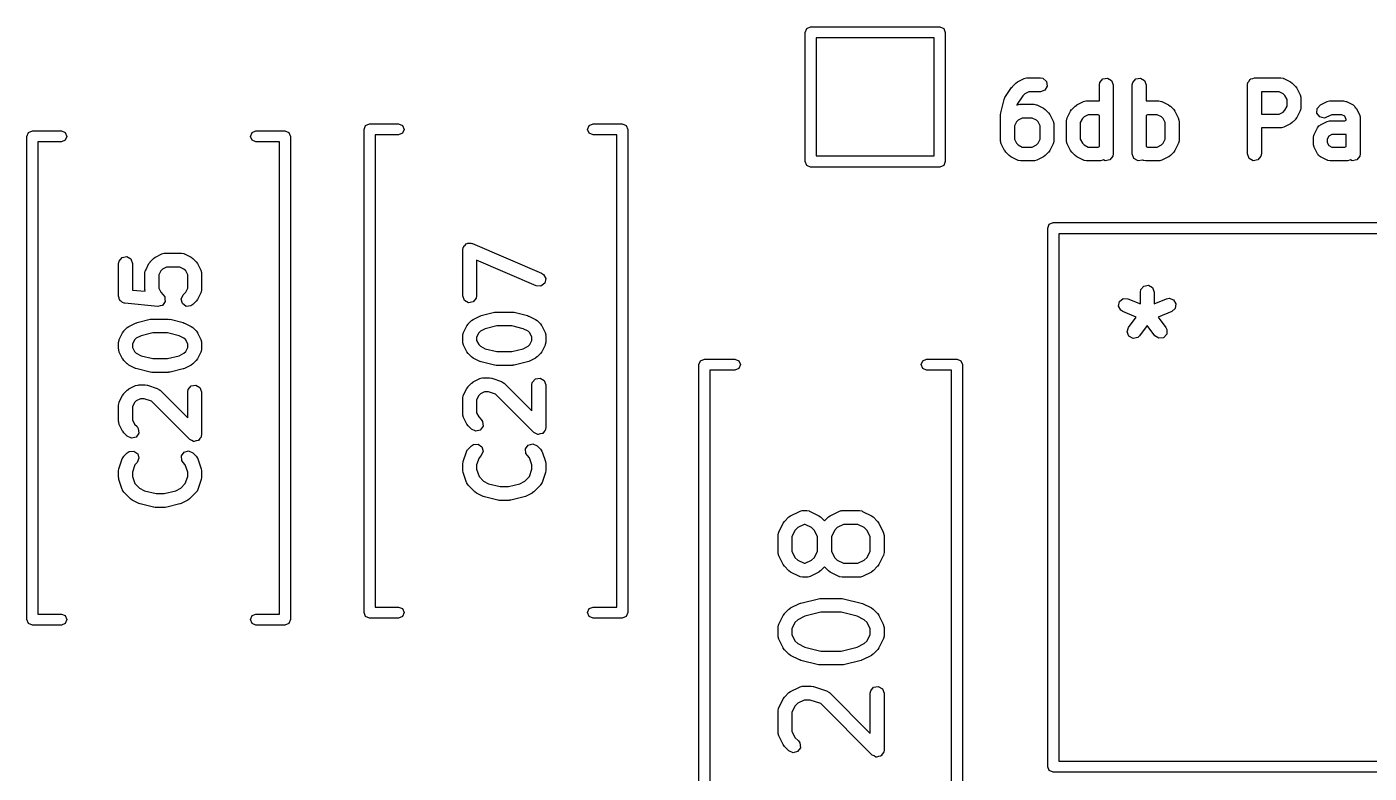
# Model space of a CAD drawing. Extents: x 102 to 173.9, y -124.5 to -76.3.
# Drawn here: x 120.49 to 135.05, y -115.46 to -107.37 of the extents above; entities that cross this region are included whole.
import ezdxf

# ---------------------------------------------------------------- set-up
doc = ezdxf.new("R2010")
doc.units = 0
doc.layers.add('BLACK', color=7, linetype='CONTINUOUS')

msp = doc.modelspace()

# ---------------------------------------------------------------- linework, layer by layer
at = {"layer": 'BLACK', "linetype": 'CONTINUOUS'}
for p, q in [((128.932, -107.428), (128.95, -107.385)), ((128.932, -108.828), (128.932, -107.428)), ((128.95, -107.385), (128.992, -107.368)), ((128.992, -107.368), (130.392, -107.368)), ((130.392, -107.368), (130.435, -107.385)), ((130.435, -107.385), (130.452, -107.428)), ((130.452, -107.428), (130.452, -108.828)), ((129.052, -107.488), (129.052, -108.768)), ((130.332, -107.488), (129.052, -107.488)), ((130.332, -108.768), (130.332, -107.488)), ((131.1, -108.133), (131.172, -108.026)), ((131.172, -108.026), (131.18, -108.018)), ((131.18, -108.018), (131.181, -108.015)), ((131.181, -108.015), (131.217, -107.979)), ((131.217, -107.979), (131.235, -107.966)), ((131.235, -107.966), (131.236, -107.965)), ((131.236, -107.965), (131.308, -107.929)), ((131.308, -107.929), (131.333, -107.922)), ((131.333, -107.922), (131.337, -107.923)), ((131.337, -107.923), (131.341, -107.921)), ((131.341, -107.921), (131.484, -107.921)), ((131.484, -107.921), (131.51, -107.926)), ((131.51, -107.926), (131.549, -107.959)), ((131.558, -108.01), (131.532, -108.054)), ((131.549, -107.959), (131.558, -108.01)), ((132.124, -107.996), (132.128, -107.971)), ((132.124, -108.171), (132.124, -107.996)), ((132.128, -107.971), (132.161, -107.932)), ((132.161, -107.932), (132.212, -107.923)), ((132.212, -107.923), (132.256, -107.948)), ((132.256, -107.948), (132.274, -107.996)), ((132.274, -107.996), (132.274, -108.746)), ((132.481, -107.996), (132.485, -107.971)), ((132.481, -108.746), (132.481, -107.996)), ((132.485, -107.971), (132.518, -107.932)), ((132.518, -107.932), (132.569, -107.923)), ((132.569, -107.923), (132.613, -107.948)), ((132.613, -107.948), (132.631, -107.996)), ((132.631, -107.996), (132.631, -108.171)), ((133.731, -107.996), (133.732, -107.987)), ((133.731, -108.746), (133.731, -107.996)), ((133.732, -107.983), (133.733, -107.981)), ((133.732, -107.987), (133.732, -107.983)), ((133.733, -107.981), (133.735, -107.971)), ((133.735, -107.971), (133.748, -107.956)), ((133.748, -107.956), (133.757, -107.939)), ((133.757, -107.939), (133.764, -107.937)), ((133.764, -107.937), (133.768, -107.932)), ((133.768, -107.932), (133.787, -107.928)), ((133.787, -107.928), (133.806, -107.921)), ((133.806, -107.921), (134.091, -107.921)), ((134.091, -107.921), (134.117, -107.926)), ((134.117, -107.926), (134.12, -107.929)), ((134.12, -107.929), (134.125, -107.929)), ((134.125, -107.929), (134.196, -107.965)), ((134.196, -107.965), (134.214, -107.978)), ((134.214, -107.978), (134.216, -107.979)), ((134.216, -107.979), (134.252, -108.015)), ((134.252, -108.015), (134.264, -108.033)), ((134.264, -108.033), (134.266, -108.034)), ((134.266, -108.034), (134.301, -108.106)), ((131.054, -108.3), (131.09, -108.157)), ((131.09, -108.157), (131.1, -108.134)), ((131.1, -108.134), (131.1, -108.133)), ((131.293, -108.116), (131.232, -108.206)), ((131.314, -108.094), (131.293, -108.116)), ((131.359, -108.071), (131.314, -108.094)), ((131.484, -108.071), (131.359, -108.071)), ((131.532, -108.054), (131.484, -108.071)), ((131.879, -108.215), (131.951, -108.179)), ((131.951, -108.179), (131.976, -108.172)), ((131.976, -108.172), (131.98, -108.173)), ((131.98, -108.173), (131.984, -108.171)), ((131.984, -108.171), (132.124, -108.171)), ((132.631, -108.171), (132.77, -108.171)), ((132.77, -108.171), (132.796, -108.176)), ((132.796, -108.176), (132.799, -108.179)), ((132.799, -108.179), (132.803, -108.179)), ((132.803, -108.179), (132.875, -108.215)), ((133.881, -108.071), (133.881, -108.314)), ((134.074, -108.071), (133.881, -108.071)), ((134.118, -108.094), (134.074, -108.071)), ((134.137, -108.112), (134.118, -108.094)), ((134.159, -108.157), (134.137, -108.112)), ((134.159, -108.229), (134.159, -108.157)), ((134.301, -108.106), (134.309, -108.131)), ((134.309, -108.131), (134.308, -108.135)), ((134.308, -108.135), (134.309, -108.139)), ((134.309, -108.139), (134.309, -108.246)), ((134.522, -108.215), (134.594, -108.179)), ((134.594, -108.179), (134.619, -108.172)), ((134.619, -108.172), (134.623, -108.173)), ((134.623, -108.173), (134.627, -108.171)), ((134.627, -108.171), (134.77, -108.171)), ((134.77, -108.171), (134.796, -108.176)), ((134.796, -108.176), (134.799, -108.179)), ((134.799, -108.179), (134.803, -108.179)), ((134.803, -108.179), (134.875, -108.215)), ((131.052, -108.318), (131.055, -108.303)), ((131.052, -108.604), (131.052, -108.318)), ((131.055, -108.303), (131.054, -108.3)), ((131.232, -108.206), (131.229, -108.219)), ((131.229, -108.219), (131.236, -108.215)), ((131.236, -108.215), (131.261, -108.208)), ((131.261, -108.208), (131.266, -108.209)), ((131.266, -108.209), (131.27, -108.207)), ((131.27, -108.207), (131.413, -108.207)), ((131.413, -108.207), (131.438, -108.212)), ((131.438, -108.212), (131.442, -108.215)), ((131.442, -108.215), (131.446, -108.215)), ((131.446, -108.215), (131.518, -108.251)), ((131.518, -108.251), (131.536, -108.264)), ((131.536, -108.264), (131.537, -108.265)), ((131.537, -108.265), (131.573, -108.301)), ((131.573, -108.301), (131.586, -108.319)), ((131.586, -108.319), (131.587, -108.32)), ((131.587, -108.32), (131.623, -108.392)), ((131.774, -108.356), (131.81, -108.284)), ((131.81, -108.284), (131.823, -108.266)), ((131.823, -108.266), (131.824, -108.265)), ((131.824, -108.265), (131.86, -108.229)), ((131.86, -108.229), (131.878, -108.216)), ((131.878, -108.216), (131.879, -108.215)), ((132.002, -108.321), (131.957, -108.344)), ((132.109, -108.321), (132.002, -108.321)), ((132.124, -108.329), (132.109, -108.321)), ((132.645, -108.321), (132.631, -108.329)), ((132.752, -108.321), (132.645, -108.321)), ((132.797, -108.344), (132.752, -108.321)), ((132.875, -108.215), (132.893, -108.228)), ((132.893, -108.228), (132.894, -108.229)), ((132.894, -108.229), (132.93, -108.265)), ((132.93, -108.265), (132.943, -108.283)), ((132.943, -108.283), (132.944, -108.284)), ((132.944, -108.284), (132.98, -108.356)), ((133.881, -108.314), (134.074, -108.314)), ((134.074, -108.314), (134.118, -108.292)), ((134.118, -108.292), (134.137, -108.273)), ((134.137, -108.273), (134.159, -108.229)), ((134.301, -108.28), (134.266, -108.351)), ((134.302, -108.276), (134.301, -108.28)), ((134.305, -108.272), (134.302, -108.276)), ((134.309, -108.246), (134.305, -108.272)), ((134.484, -108.304), (134.487, -108.252)), ((134.514, -108.345), (134.484, -108.304)), ((134.487, -108.252), (134.522, -108.215)), ((134.645, -108.321), (134.589, -108.349)), ((134.752, -108.321), (134.645, -108.321)), ((134.785, -108.338), (134.752, -108.321)), ((134.875, -108.215), (134.896, -108.231)), ((134.896, -108.231), (134.9, -108.241)), ((134.9, -108.241), (134.908, -108.249)), ((134.908, -108.249), (134.944, -108.32)), ((134.944, -108.32), (134.952, -108.345)), ((124.148, -108.48), (124.165, -108.437)), ((124.165, -108.437), (124.208, -108.42)), ((124.208, -108.42), (124.523, -108.42)), ((124.523, -108.42), (124.565, -108.437)), ((124.565, -108.437), (124.583, -108.48)), ((126.573, -108.48), (126.59, -108.437)), ((126.59, -108.437), (126.633, -108.42)), ((126.633, -108.42), (126.948, -108.42)), ((126.948, -108.42), (126.99, -108.437)), ((126.99, -108.437), (127.008, -108.48)), ((131.224, -108.398), (131.202, -108.443)), ((131.202, -108.443), (131.202, -108.586)), ((131.243, -108.38), (131.224, -108.398)), ((131.288, -108.357), (131.243, -108.38)), ((131.395, -108.357), (131.288, -108.357)), ((131.44, -108.38), (131.395, -108.357)), ((131.458, -108.398), (131.44, -108.38)), ((131.481, -108.443), (131.458, -108.398)), ((131.481, -108.586), (131.481, -108.443)), ((131.623, -108.392), (131.63, -108.416)), ((131.63, -108.416), (131.629, -108.421)), ((131.629, -108.421), (131.631, -108.425)), ((131.631, -108.425), (131.631, -108.604)), ((131.766, -108.389), (131.771, -108.364)), ((131.766, -108.604), (131.766, -108.389)), ((131.771, -108.364), (131.774, -108.36)), ((131.774, -108.36), (131.774, -108.356)), ((131.939, -108.362), (131.916, -108.407)), ((131.916, -108.407), (131.916, -108.586)), ((131.957, -108.344), (131.939, -108.362)), ((132.124, -108.664), (132.124, -108.329)), ((132.631, -108.329), (132.631, -108.664)), ((132.815, -108.362), (132.797, -108.344)), ((132.838, -108.407), (132.815, -108.362)), ((132.838, -108.586), (132.838, -108.407)), ((132.98, -108.356), (132.987, -108.381)), ((132.987, -108.381), (132.986, -108.385)), ((132.986, -108.385), (132.988, -108.389)), ((132.988, -108.389), (132.988, -108.604)), ((134.091, -108.464), (133.881, -108.464)), ((133.881, -108.464), (133.881, -108.746)), ((134.096, -108.463), (134.091, -108.464)), ((134.1, -108.464), (134.096, -108.463)), ((134.125, -108.456), (134.1, -108.464)), ((134.196, -108.421), (134.125, -108.456)), ((134.197, -108.42), (134.196, -108.421)), ((134.216, -108.407), (134.197, -108.42)), ((134.252, -108.371), (134.216, -108.407)), ((134.266, -108.351), (134.252, -108.369)), ((134.252, -108.369), (134.252, -108.371)), ((134.453, -108.534), (134.489, -108.463)), ((134.489, -108.463), (134.504, -108.442)), ((134.504, -108.442), (134.514, -108.438)), ((134.564, -108.357), (134.514, -108.345)), ((134.514, -108.438), (134.522, -108.429)), ((134.522, -108.429), (134.594, -108.394)), ((134.589, -108.349), (134.564, -108.357)), ((134.594, -108.394), (134.619, -108.386)), ((134.619, -108.386), (134.623, -108.387)), ((134.623, -108.387), (134.627, -108.386)), ((134.627, -108.386), (134.788, -108.386)), ((134.802, -108.371), (134.785, -108.338)), ((134.788, -108.386), (134.802, -108.379)), ((134.802, -108.379), (134.802, -108.371)), ((134.952, -108.345), (134.951, -108.349)), ((134.951, -108.349), (134.952, -108.354)), ((134.952, -108.354), (134.952, -108.746)), ((120.49, -108.556), (120.508, -108.513)), ((120.49, -113.796), (120.49, -108.556)), ((120.508, -108.513), (120.55, -108.496)), ((120.55, -108.496), (120.865, -108.496)), ((120.865, -108.616), (120.61, -108.616)), ((120.61, -108.616), (120.61, -113.736)), ((120.865, -108.496), (120.907, -108.513)), ((120.907, -108.598), (120.865, -108.616)), ((120.907, -108.513), (120.925, -108.556)), ((120.925, -108.556), (120.907, -108.598)), ((122.915, -108.556), (122.933, -108.513)), ((122.933, -108.598), (122.915, -108.556)), ((122.933, -108.513), (122.975, -108.496)), ((122.975, -108.616), (122.933, -108.598)), ((122.975, -108.496), (123.29, -108.496)), ((123.23, -108.616), (122.975, -108.616)), ((123.23, -113.736), (123.23, -108.616)), ((123.29, -108.496), (123.332, -108.513)), ((123.332, -108.513), (123.35, -108.556)), ((123.35, -108.556), (123.35, -113.796)), ((124.148, -113.72), (124.148, -108.48)), ((124.523, -108.54), (124.268, -108.54)), ((124.268, -108.54), (124.268, -113.66)), ((124.565, -108.522), (124.523, -108.54)), ((124.583, -108.48), (124.565, -108.522)), ((126.59, -108.522), (126.573, -108.48)), ((126.633, -108.54), (126.59, -108.522)), ((126.888, -108.54), (126.633, -108.54)), ((126.888, -113.66), (126.888, -108.54)), ((127.008, -108.48), (127.008, -113.72)), ((131.054, -108.608), (131.052, -108.604)), ((131.053, -108.612), (131.054, -108.608)), ((131.06, -108.637), (131.053, -108.612)), ((131.202, -108.586), (131.224, -108.631)), ((131.458, -108.631), (131.481, -108.586)), ((131.631, -108.604), (131.626, -108.629)), ((131.768, -108.608), (131.766, -108.604)), ((131.767, -108.612), (131.768, -108.608)), ((131.774, -108.637), (131.767, -108.612)), ((131.916, -108.586), (131.939, -108.631)), ((132.815, -108.631), (132.838, -108.586)), ((132.988, -108.604), (132.983, -108.629)), ((134.445, -108.568), (134.449, -108.542)), ((134.445, -108.639), (134.445, -108.568)), ((134.449, -108.542), (134.452, -108.539)), ((134.452, -108.539), (134.453, -108.534)), ((134.612, -108.552), (134.595, -108.586)), ((134.595, -108.586), (134.595, -108.622)), ((134.645, -108.536), (134.612, -108.552)), ((134.802, -108.536), (134.645, -108.536)), ((134.802, -108.664), (134.802, -108.536)), ((131.096, -108.709), (131.06, -108.637)), ((131.097, -108.71), (131.096, -108.709)), ((131.11, -108.728), (131.097, -108.71)), ((131.145, -108.764), (131.11, -108.728)), ((131.224, -108.631), (131.243, -108.649)), ((131.243, -108.649), (131.288, -108.671)), ((131.288, -108.671), (131.395, -108.671)), ((131.395, -108.671), (131.44, -108.649)), ((131.44, -108.649), (131.458, -108.631)), ((131.573, -108.728), (131.537, -108.764)), ((131.574, -108.727), (131.573, -108.728)), ((131.587, -108.709), (131.574, -108.727)), ((131.623, -108.637), (131.587, -108.709)), ((131.626, -108.629), (131.623, -108.633)), ((131.623, -108.633), (131.623, -108.637)), ((131.81, -108.709), (131.774, -108.637)), ((131.811, -108.71), (131.81, -108.709)), ((131.824, -108.728), (131.811, -108.71)), ((131.86, -108.764), (131.824, -108.728)), ((131.939, -108.631), (131.957, -108.649)), ((131.957, -108.649), (132.002, -108.671)), ((132.002, -108.671), (132.109, -108.671)), ((132.109, -108.671), (132.124, -108.664)), ((132.274, -108.746), (132.269, -108.772)), ((132.498, -108.795), (132.481, -108.746)), ((132.631, -108.664), (132.645, -108.671)), ((132.645, -108.671), (132.752, -108.671)), ((132.752, -108.671), (132.797, -108.649)), ((132.797, -108.649), (132.815, -108.631)), ((132.93, -108.728), (132.894, -108.764)), ((132.931, -108.727), (132.93, -108.728)), ((132.944, -108.709), (132.931, -108.727)), ((132.98, -108.637), (132.944, -108.709)), ((132.983, -108.629), (132.98, -108.633)), ((132.98, -108.633), (132.98, -108.637)), ((133.748, -108.795), (133.731, -108.746)), ((133.881, -108.746), (133.876, -108.772)), ((134.446, -108.644), (134.445, -108.639)), ((134.445, -108.648), (134.446, -108.644)), ((134.453, -108.673), (134.445, -108.648)), ((134.489, -108.744), (134.453, -108.673)), ((134.497, -108.752), (134.489, -108.744)), ((134.501, -108.762), (134.497, -108.752)), ((134.522, -108.778), (134.501, -108.762)), ((134.595, -108.622), (134.612, -108.655)), ((134.612, -108.655), (134.645, -108.671)), ((134.645, -108.671), (134.788, -108.671)), ((134.788, -108.671), (134.802, -108.664)), ((134.952, -108.746), (134.948, -108.772)), ((128.95, -108.87), (128.932, -108.828)), ((128.992, -108.888), (128.95, -108.87)), ((130.392, -108.888), (128.992, -108.888)), ((129.052, -108.768), (130.332, -108.768)), ((130.435, -108.87), (130.392, -108.888)), ((130.452, -108.828), (130.435, -108.87)), ((131.147, -108.764), (131.145, -108.764)), ((131.165, -108.778), (131.147, -108.764)), ((131.236, -108.814), (131.165, -108.778)), ((131.241, -108.814), (131.236, -108.814)), ((131.244, -108.817), (131.241, -108.814)), ((131.27, -108.821), (131.244, -108.817)), ((131.413, -108.821), (131.27, -108.821)), ((131.417, -108.82), (131.413, -108.821)), ((131.421, -108.821), (131.417, -108.82)), ((131.446, -108.814), (131.421, -108.821)), ((131.518, -108.778), (131.446, -108.814)), ((131.519, -108.777), (131.518, -108.778)), ((131.537, -108.764), (131.519, -108.777)), ((131.861, -108.764), (131.86, -108.764)), ((131.879, -108.778), (131.861, -108.764)), ((131.951, -108.814), (131.879, -108.778)), ((131.955, -108.814), (131.951, -108.814)), ((131.959, -108.817), (131.955, -108.814)), ((131.984, -108.821), (131.959, -108.817)), ((132.127, -108.821), (131.984, -108.821)), ((132.131, -108.82), (132.127, -108.821)), ((132.136, -108.821), (132.131, -108.82)), ((132.161, -108.814), (132.136, -108.821)), ((132.168, -108.81), (132.161, -108.814)), ((132.185, -108.82), (132.168, -108.81)), ((132.236, -108.811), (132.185, -108.82)), ((132.269, -108.772), (132.236, -108.811)), ((132.543, -108.82), (132.498, -108.795)), ((132.59, -108.812), (132.543, -108.82)), ((132.594, -108.814), (132.59, -108.812)), ((132.598, -108.814), (132.594, -108.814)), ((132.601, -108.817), (132.598, -108.814)), ((132.627, -108.821), (132.601, -108.817)), ((132.77, -108.821), (132.627, -108.821)), ((132.774, -108.82), (132.77, -108.821)), ((132.779, -108.821), (132.774, -108.82)), ((132.803, -108.814), (132.779, -108.821)), ((132.875, -108.778), (132.803, -108.814)), ((132.876, -108.777), (132.875, -108.778)), ((132.894, -108.764), (132.876, -108.777)), ((133.793, -108.82), (133.748, -108.795)), ((133.843, -108.811), (133.793, -108.82)), ((133.876, -108.772), (133.843, -108.811)), ((134.594, -108.814), (134.522, -108.778)), ((134.598, -108.814), (134.594, -108.814)), ((134.601, -108.817), (134.598, -108.814)), ((134.627, -108.821), (134.601, -108.817)), ((134.806, -108.821), (134.627, -108.821)), ((134.81, -108.82), (134.806, -108.821)), ((134.814, -108.821), (134.81, -108.82)), ((134.839, -108.814), (134.814, -108.821)), ((134.846, -108.81), (134.839, -108.814)), ((134.864, -108.82), (134.846, -108.81)), ((134.915, -108.811), (134.864, -108.82)), ((134.948, -108.772), (134.915, -108.811)), ((131.58, -109.509), (131.623, -109.491)), ((131.623, -109.491), (144.323, -109.491)), ((131.563, -109.551), (131.58, -109.509)), ((131.563, -115.391), (131.563, -109.551)), ((131.683, -109.611), (131.683, -115.331)), ((144.263, -109.611), (131.683, -109.611)), ((125.219, -109.786), (125.223, -109.76)), ((125.223, -109.76), (125.229, -109.753)), ((125.229, -109.753), (125.231, -109.745)), ((125.231, -109.745), (125.245, -109.734)), ((125.245, -109.734), (125.256, -109.721)), ((125.256, -109.721), (125.265, -109.719)), ((125.265, -109.719), (125.272, -109.714)), ((125.272, -109.714), (125.29, -109.715)), ((125.29, -109.715), (125.307, -109.712)), ((125.307, -109.712), (125.315, -109.716)), ((125.315, -109.716), (125.323, -109.717)), ((125.323, -109.717), (126.073, -110.038)), ((121.485, -109.933), (121.49, -109.908)), ((121.49, -109.908), (121.523, -109.868)), ((121.523, -109.868), (121.573, -109.859)), ((121.573, -109.859), (121.618, -109.885)), ((121.618, -109.885), (121.635, -109.933)), ((121.814, -109.936), (121.828, -109.918)), ((121.828, -109.916), (121.864, -109.88)), ((121.828, -109.918), (121.828, -109.916)), ((121.864, -109.88), (121.883, -109.867)), ((121.883, -109.867), (121.884, -109.866)), ((121.884, -109.866), (121.955, -109.831)), ((121.955, -109.831), (121.98, -109.823)), ((121.98, -109.823), (121.984, -109.824)), ((121.984, -109.824), (121.989, -109.823)), ((121.989, -109.823), (122.167, -109.823)), ((122.167, -109.823), (122.193, -109.827)), ((122.193, -109.827), (122.196, -109.83)), ((122.196, -109.83), (122.201, -109.831)), ((122.201, -109.831), (122.272, -109.866)), ((122.272, -109.866), (122.29, -109.88)), ((122.29, -109.88), (122.292, -109.88)), ((122.292, -109.88), (122.327, -109.916)), ((122.327, -109.916), (122.34, -109.934)), ((125.219, -110.286), (125.219, -109.786)), ((126.014, -110.176), (125.369, -109.899)), ((125.369, -109.899), (125.369, -110.286)), ((121.485, -110.29), (121.485, -109.933)), ((121.635, -109.933), (121.635, -110.223)), ((121.771, -110.04), (121.775, -110.015)), ((121.771, -110.219), (121.771, -110.04)), ((121.775, -110.015), (121.778, -110.011)), ((121.778, -110.011), (121.779, -110.007)), ((121.779, -110.007), (121.814, -109.936)), ((121.943, -110.013), (121.921, -110.058)), ((121.921, -110.058), (121.921, -110.201)), ((121.962, -109.995), (121.943, -110.013)), ((122.006, -109.973), (121.962, -109.995)), ((122.15, -109.973), (122.006, -109.973)), ((122.194, -109.995), (122.15, -109.973)), ((122.213, -110.013), (122.194, -109.995)), ((122.235, -110.058), (122.213, -110.013)), ((122.235, -110.201), (122.235, -110.058)), ((122.34, -109.934), (122.341, -109.936)), ((122.341, -109.936), (122.377, -110.007)), ((122.377, -110.007), (122.385, -110.032)), ((122.385, -110.032), (122.384, -110.036)), ((122.384, -110.036), (122.385, -110.04)), ((122.385, -110.04), (122.385, -110.219)), ((126.073, -110.038), (126.095, -110.052)), ((126.095, -110.052), (126.118, -110.098)), ((121.772, -110.223), (121.771, -110.219)), ((121.921, -110.201), (121.943, -110.246)), ((122.213, -110.246), (122.235, -110.201)), ((122.385, -110.219), (122.381, -110.245)), ((126.066, -110.179), (126.014, -110.176)), ((126.107, -110.148), (126.066, -110.179)), ((126.118, -110.098), (126.107, -110.148)), ((132.568, -110.244), (132.572, -110.218)), ((132.572, -110.218), (132.605, -110.179)), ((132.605, -110.179), (132.656, -110.17)), ((132.656, -110.17), (132.7, -110.195)), ((132.7, -110.195), (132.718, -110.244)), ((121.491, -110.305), (121.485, -110.29)), ((121.492, -110.321), (121.491, -110.305)), ((121.499, -110.329), (121.492, -110.321)), ((121.503, -110.339), (121.499, -110.329)), ((121.516, -110.347), (121.503, -110.339)), ((121.528, -110.358), (121.516, -110.347)), ((121.544, -110.363), (121.528, -110.358)), ((121.547, -110.364), (121.544, -110.363)), ((121.549, -110.364), (121.547, -110.364)), ((121.553, -110.365), (121.549, -110.364)), ((121.635, -110.223), (121.774, -110.236)), ((121.771, -110.228), (121.772, -110.223)), ((121.774, -110.236), (121.771, -110.228)), ((121.943, -110.246), (121.97, -110.273)), ((121.97, -110.273), (121.985, -110.295)), ((121.989, -110.347), (121.975, -110.367)), ((121.985, -110.295), (121.985, -110.295)), ((121.985, -110.295), (121.986, -110.295)), ((121.986, -110.295), (121.987, -110.32)), ((121.987, -110.32), (121.99, -110.346)), ((121.99, -110.346), (121.989, -110.346)), ((121.989, -110.346), (121.989, -110.347)), ((122.164, -110.32), (122.186, -110.273)), ((122.177, -110.369), (122.164, -110.32)), ((122.186, -110.273), (122.213, -110.246)), ((122.327, -110.344), (122.292, -110.379)), ((122.328, -110.342), (122.327, -110.344)), ((122.341, -110.324), (122.328, -110.342)), ((122.377, -110.253), (122.341, -110.324)), ((122.378, -110.248), (122.377, -110.253)), ((122.381, -110.245), (122.378, -110.248)), ((125.236, -110.334), (125.219, -110.286)), ((125.281, -110.36), (125.236, -110.334)), ((125.331, -110.351), (125.281, -110.36)), ((125.364, -110.311), (125.331, -110.351)), ((125.369, -110.286), (125.364, -110.311)), ((132.33, -110.397), (132.341, -110.347)), ((132.341, -110.347), (132.381, -110.315)), ((132.381, -110.315), (132.433, -110.317)), ((132.433, -110.317), (132.568, -110.371)), ((132.568, -110.371), (132.568, -110.244)), ((132.718, -110.244), (132.718, -110.371)), ((132.718, -110.371), (132.853, -110.317)), ((132.853, -110.317), (132.879, -110.311)), ((132.879, -110.311), (132.927, -110.327)), ((132.927, -110.327), (132.954, -110.371)), ((121.91, -110.401), (121.553, -110.365)), ((121.911, -110.401), (121.91, -110.401)), ((121.91, -110.401), (121.91, -110.401)), ((121.935, -110.394), (121.911, -110.401)), ((121.959, -110.388), (121.935, -110.394)), ((121.96, -110.388), (121.959, -110.388)), ((121.975, -110.367), (121.96, -110.388)), ((121.96, -110.388), (121.96, -110.388)), ((122.219, -110.399), (122.177, -110.369)), ((122.27, -110.394), (122.219, -110.399)), ((122.292, -110.379), (122.27, -110.394)), ((125.332, -110.54), (125.403, -110.504)), ((125.403, -110.504), (125.416, -110.501)), ((125.416, -110.501), (125.419, -110.499)), ((125.419, -110.499), (125.561, -110.463)), ((125.561, -110.463), (125.576, -110.462)), ((125.576, -110.462), (125.58, -110.461)), ((125.58, -110.461), (125.758, -110.461)), ((125.758, -110.461), (125.773, -110.463)), ((125.773, -110.463), (125.776, -110.463)), ((125.776, -110.463), (125.919, -110.499)), ((125.919, -110.499), (125.931, -110.504)), ((125.931, -110.504), (125.935, -110.504)), ((125.935, -110.504), (126.006, -110.54)), ((132.355, -110.442), (132.33, -110.397)), ((132.377, -110.456), (132.355, -110.442)), ((132.524, -110.515), (132.377, -110.456)), ((132.909, -110.456), (132.762, -110.515)), ((132.947, -110.422), (132.909, -110.456)), ((132.954, -110.371), (132.947, -110.422)), ((121.543, -110.666), (121.578, -110.63)), ((121.578, -110.63), (121.597, -110.617)), ((121.597, -110.617), (121.598, -110.616)), ((121.598, -110.616), (121.669, -110.581)), ((121.669, -110.581), (121.682, -110.577)), ((121.682, -110.577), (121.685, -110.575)), ((121.685, -110.575), (121.828, -110.539)), ((121.828, -110.539), (121.843, -110.538)), ((121.843, -110.538), (121.846, -110.537)), ((121.846, -110.537), (122.024, -110.537)), ((122.024, -110.537), (122.039, -110.54)), ((122.039, -110.54), (122.043, -110.539)), ((122.043, -110.539), (122.185, -110.575)), ((122.185, -110.575), (122.197, -110.58)), ((122.197, -110.58), (122.201, -110.581)), ((122.201, -110.581), (122.272, -110.616)), ((122.272, -110.616), (122.29, -110.63)), ((122.29, -110.63), (122.292, -110.63)), ((122.292, -110.63), (122.327, -110.666)), ((125.227, -110.681), (125.263, -110.609)), ((125.263, -110.609), (125.276, -110.591)), ((125.276, -110.591), (125.277, -110.59)), ((125.277, -110.59), (125.312, -110.554)), ((125.312, -110.554), (125.331, -110.541)), ((125.331, -110.541), (125.332, -110.54)), ((125.463, -110.642), (125.41, -110.669)), ((125.589, -110.611), (125.463, -110.642)), ((125.749, -110.611), (125.589, -110.611)), ((125.875, -110.642), (125.749, -110.611)), ((125.928, -110.669), (125.875, -110.642)), ((126.006, -110.54), (126.024, -110.553)), ((126.024, -110.553), (126.025, -110.554)), ((126.025, -110.554), (126.061, -110.59)), ((126.061, -110.59), (126.074, -110.608)), ((126.074, -110.608), (126.075, -110.609)), ((126.075, -110.609), (126.111, -110.681)), ((132.425, -110.676), (132.44, -110.627)), ((132.44, -110.627), (132.524, -110.515)), ((132.643, -110.607), (132.56, -110.717)), ((132.726, -110.717), (132.643, -110.607)), ((132.762, -110.515), (132.846, -110.627)), ((132.846, -110.627), (132.857, -110.65)), ((132.857, -110.65), (132.855, -110.702)), ((121.485, -110.79), (121.49, -110.765)), ((121.485, -110.862), (121.485, -110.79)), ((121.49, -110.765), (121.492, -110.761)), ((121.492, -110.761), (121.493, -110.757)), ((121.493, -110.757), (121.529, -110.686)), ((121.529, -110.686), (121.542, -110.668)), ((121.542, -110.668), (121.543, -110.666)), ((121.657, -110.763), (121.635, -110.808)), ((121.676, -110.745), (121.657, -110.763)), ((121.729, -110.718), (121.676, -110.745)), ((121.855, -110.687), (121.729, -110.718)), ((122.015, -110.687), (121.855, -110.687)), ((122.141, -110.718), (122.015, -110.687)), ((122.194, -110.745), (122.141, -110.718)), ((122.213, -110.763), (122.194, -110.745)), ((122.235, -110.808), (122.213, -110.763)), ((122.327, -110.666), (122.34, -110.684)), ((122.34, -110.684), (122.341, -110.686)), ((122.341, -110.686), (122.377, -110.757)), ((122.377, -110.757), (122.385, -110.782)), ((122.385, -110.782), (122.384, -110.786)), ((122.384, -110.786), (122.385, -110.79)), ((122.385, -110.79), (122.385, -110.862)), ((125.219, -110.714), (125.223, -110.689)), ((125.219, -110.786), (125.219, -110.714)), ((125.22, -110.79), (125.219, -110.786)), ((125.219, -110.794), (125.22, -110.79)), ((125.227, -110.819), (125.219, -110.794)), ((125.223, -110.689), (125.226, -110.685)), ((125.226, -110.685), (125.227, -110.681)), ((125.391, -110.687), (125.369, -110.732)), ((125.369, -110.732), (125.369, -110.768)), ((125.369, -110.768), (125.391, -110.813)), ((125.41, -110.669), (125.391, -110.687)), ((125.947, -110.687), (125.928, -110.669)), ((125.969, -110.732), (125.947, -110.687)), ((125.947, -110.813), (125.969, -110.768)), ((125.969, -110.768), (125.969, -110.732)), ((126.111, -110.681), (126.118, -110.706)), ((126.119, -110.786), (126.114, -110.811)), ((126.118, -110.706), (126.117, -110.71)), ((126.117, -110.71), (126.119, -110.714)), ((126.119, -110.714), (126.119, -110.786)), ((132.445, -110.723), (132.425, -110.676)), ((132.491, -110.747), (132.445, -110.723)), ((132.541, -110.735), (132.491, -110.747)), ((132.56, -110.717), (132.541, -110.735)), ((132.769, -110.745), (132.726, -110.717)), ((132.82, -110.739), (132.769, -110.745)), ((132.855, -110.702), (132.82, -110.739)), ((121.487, -110.866), (121.485, -110.862)), ((121.486, -110.87), (121.487, -110.866)), ((121.493, -110.895), (121.486, -110.87)), ((121.529, -110.967), (121.493, -110.895)), ((121.635, -110.808), (121.635, -110.844)), ((121.635, -110.844), (121.657, -110.889)), ((121.657, -110.889), (121.676, -110.907)), ((121.676, -110.907), (121.729, -110.934)), ((121.729, -110.934), (121.855, -110.965)), ((122.015, -110.965), (122.141, -110.934)), ((122.141, -110.934), (122.194, -110.907)), ((122.194, -110.907), (122.213, -110.889)), ((122.213, -110.889), (122.235, -110.844)), ((122.235, -110.844), (122.235, -110.808)), ((122.377, -110.895), (122.341, -110.967)), ((122.378, -110.891), (122.377, -110.895)), ((122.381, -110.888), (122.378, -110.891)), ((122.385, -110.862), (122.381, -110.888)), ((125.263, -110.891), (125.227, -110.819)), ((125.264, -110.892), (125.263, -110.891)), ((125.277, -110.91), (125.264, -110.892)), ((125.312, -110.946), (125.277, -110.91)), ((125.314, -110.947), (125.312, -110.946)), ((125.332, -110.96), (125.314, -110.947)), ((125.391, -110.813), (125.41, -110.831)), ((125.41, -110.831), (125.463, -110.858)), ((125.463, -110.858), (125.589, -110.889)), ((125.589, -110.889), (125.749, -110.889)), ((125.749, -110.889), (125.875, -110.858)), ((125.875, -110.858), (125.928, -110.831)), ((125.928, -110.831), (125.947, -110.813)), ((126.025, -110.946), (126.007, -110.959)), ((126.061, -110.91), (126.025, -110.946)), ((126.062, -110.909), (126.061, -110.91)), ((126.075, -110.891), (126.062, -110.909)), ((126.111, -110.819), (126.075, -110.891)), ((126.114, -110.811), (126.111, -110.815)), ((126.111, -110.815), (126.111, -110.819)), ((121.53, -110.968), (121.529, -110.967)), ((121.543, -110.986), (121.53, -110.968)), ((121.578, -111.022), (121.543, -110.986)), ((121.58, -111.023), (121.578, -111.022)), ((121.598, -111.036), (121.58, -111.023)), ((121.669, -111.072), (121.598, -111.036)), ((121.673, -111.072), (121.669, -111.072)), ((121.685, -111.078), (121.673, -111.072)), ((121.828, -111.113), (121.685, -111.078)), ((121.855, -110.965), (122.015, -110.965)), ((122.185, -111.078), (122.043, -111.113)), ((122.188, -111.076), (122.185, -111.078)), ((122.201, -111.072), (122.188, -111.076)), ((122.272, -111.036), (122.201, -111.072)), ((122.273, -111.035), (122.272, -111.036)), ((122.292, -111.022), (122.273, -111.035)), ((122.327, -110.986), (122.292, -111.022)), ((122.328, -110.985), (122.327, -110.986)), ((122.341, -110.967), (122.328, -110.985)), ((125.403, -110.996), (125.332, -110.96)), ((125.407, -110.996), (125.403, -110.996)), ((125.419, -111.001), (125.407, -110.996)), ((125.561, -111.037), (125.419, -111.001)), ((125.565, -111.037), (125.561, -111.037)), ((125.58, -111.039), (125.565, -111.037)), ((125.758, -111.039), (125.58, -111.039)), ((125.761, -111.038), (125.758, -111.039)), ((125.776, -111.037), (125.761, -111.038)), ((125.919, -111.001), (125.776, -111.037)), ((125.922, -110.999), (125.919, -111.001)), ((125.935, -110.996), (125.922, -110.999)), ((126.006, -110.96), (125.935, -110.996)), ((126.007, -110.959), (126.006, -110.96)), ((127.78, -111.03), (127.797, -110.988)), ((127.78, -117.57), (127.78, -111.03)), ((127.797, -110.988), (127.84, -110.97)), ((127.84, -110.97), (128.17, -110.97)), ((128.17, -111.09), (127.9, -111.09)), ((127.9, -111.09), (127.9, -117.51)), ((128.17, -110.97), (128.212, -110.988)), ((128.212, -111.072), (128.17, -111.09)), ((128.212, -110.988), (128.23, -111.03)), ((128.23, -111.03), (128.212, -111.072)), ((130.19, -111.03), (130.207, -110.988)), ((130.207, -111.072), (130.19, -111.03)), ((130.207, -110.988), (130.25, -110.97)), ((130.25, -111.09), (130.207, -111.072)), ((130.25, -110.97), (130.58, -110.97)), ((130.52, -111.09), (130.25, -111.09)), ((130.52, -117.51), (130.52, -111.09)), ((130.58, -110.97), (130.622, -110.988)), ((130.622, -110.988), (130.64, -111.03)), ((130.64, -111.03), (130.64, -117.57)), ((121.831, -111.113), (121.828, -111.113)), ((121.846, -111.115), (121.831, -111.113)), ((122.024, -111.115), (121.846, -111.115)), ((122.028, -111.114), (122.024, -111.115)), ((122.043, -111.113), (122.028, -111.114)), ((125.277, -111.268), (125.312, -111.233)), ((125.312, -111.233), (125.331, -111.22)), ((125.331, -111.22), (125.332, -111.219)), ((125.332, -111.219), (125.403, -111.183)), ((125.403, -111.183), (125.428, -111.175)), ((125.428, -111.175), (125.433, -111.177)), ((125.433, -111.177), (125.437, -111.175)), ((125.437, -111.175), (125.508, -111.175)), ((125.508, -111.175), (125.53, -111.179)), ((125.53, -111.179), (125.532, -111.179)), ((125.532, -111.179), (125.639, -111.215)), ((125.639, -111.215), (125.662, -111.227)), ((125.662, -111.227), (125.664, -111.231)), ((125.664, -111.231), (125.668, -111.233)), ((125.668, -111.233), (125.969, -111.533)), ((125.969, -111.25), (125.973, -111.224)), ((125.973, -111.224), (126.006, -111.185)), ((126.006, -111.185), (126.057, -111.176)), ((126.057, -111.176), (126.101, -111.202)), ((126.101, -111.202), (126.119, -111.25)), ((121.493, -111.436), (121.529, -111.364)), ((121.529, -111.364), (121.542, -111.346)), ((121.542, -111.346), (121.543, -111.345)), ((121.543, -111.345), (121.578, -111.309)), ((121.578, -111.309), (121.597, -111.296)), ((121.597, -111.296), (121.598, -111.295)), ((121.598, -111.295), (121.669, -111.259)), ((121.669, -111.259), (121.694, -111.252)), ((121.694, -111.252), (121.699, -111.253)), ((121.699, -111.253), (121.703, -111.251)), ((121.703, -111.251), (121.774, -111.251)), ((121.774, -111.251), (121.796, -111.255)), ((121.796, -111.255), (121.798, -111.255)), ((121.798, -111.255), (121.905, -111.291)), ((121.905, -111.291), (121.928, -111.303)), ((121.928, -111.303), (121.93, -111.307)), ((121.93, -111.307), (121.935, -111.309)), ((121.935, -111.309), (122.235, -111.609)), ((122.235, -111.326), (122.24, -111.301)), ((122.235, -111.609), (122.235, -111.326)), ((122.24, -111.301), (122.273, -111.261)), ((122.273, -111.261), (122.323, -111.252)), ((122.323, -111.252), (122.368, -111.278)), ((122.368, -111.278), (122.385, -111.326)), ((122.385, -111.326), (122.385, -111.79)), ((125.219, -111.393), (125.223, -111.367)), ((125.223, -111.367), (125.226, -111.364)), ((125.226, -111.364), (125.227, -111.359)), ((125.227, -111.359), (125.263, -111.288)), ((125.263, -111.288), (125.276, -111.27)), ((125.276, -111.27), (125.277, -111.268)), ((125.391, -111.366), (125.369, -111.411)), ((125.41, -111.347), (125.391, -111.366)), ((125.454, -111.325), (125.41, -111.347)), ((125.496, -111.325), (125.454, -111.325)), ((125.575, -111.351), (125.496, -111.325)), ((125.991, -111.767), (125.575, -111.351)), ((125.969, -111.533), (125.969, -111.25)), ((126.119, -111.25), (126.119, -111.714)), ((121.485, -111.469), (121.49, -111.443)), ((121.485, -111.648), (121.485, -111.469)), ((121.49, -111.443), (121.492, -111.44)), ((121.492, -111.44), (121.493, -111.436)), ((121.657, -111.442), (121.635, -111.487)), ((121.635, -111.487), (121.635, -111.63)), ((121.676, -111.424), (121.657, -111.442)), ((121.721, -111.401), (121.676, -111.424)), ((121.762, -111.401), (121.721, -111.401)), ((121.841, -111.427), (121.762, -111.401)), ((122.257, -111.844), (121.841, -111.427)), ((125.219, -111.571), (125.219, -111.393)), ((125.369, -111.411), (125.369, -111.554)), ((121.487, -111.652), (121.485, -111.648)), ((121.486, -111.656), (121.487, -111.652)), ((121.493, -111.681), (121.486, -111.656)), ((121.635, -111.63), (121.657, -111.675)), ((121.657, -111.675), (121.685, -111.702)), ((125.22, -111.576), (125.219, -111.571)), ((125.219, -111.58), (125.22, -111.576)), ((125.227, -111.605), (125.219, -111.58)), ((125.263, -111.676), (125.227, -111.605)), ((125.369, -111.554), (125.391, -111.598)), ((125.391, -111.598), (125.418, -111.626)), ((125.418, -111.626), (125.433, -111.647)), ((125.433, -111.647), (125.438, -111.698)), ((121.529, -111.753), (121.493, -111.681)), ((121.53, -111.754), (121.529, -111.753)), ((121.543, -111.772), (121.53, -111.754)), ((121.578, -111.808), (121.543, -111.772)), ((121.625, -111.829), (121.578, -111.808)), ((121.675, -111.816), (121.625, -111.829)), ((121.704, -111.774), (121.675, -111.816)), ((121.685, -111.702), (121.699, -111.723)), ((121.699, -111.723), (121.704, -111.774)), ((122.381, -111.816), (122.366, -111.833)), ((122.383, -111.81), (122.381, -111.812)), ((122.381, -111.812), (122.381, -111.816)), ((122.385, -111.79), (122.382, -111.807)), ((122.382, -111.807), (122.383, -111.81)), ((125.264, -111.678), (125.263, -111.676)), ((125.277, -111.696), (125.264, -111.678)), ((125.312, -111.732), (125.277, -111.696)), ((125.359, -111.753), (125.312, -111.732)), ((125.408, -111.74), (125.359, -111.753)), ((125.438, -111.698), (125.408, -111.74)), ((126.011, -111.777), (125.991, -111.767)), ((126.031, -111.788), (126.011, -111.777)), ((126.034, -111.788), (126.031, -111.788)), ((126.037, -111.789), (126.034, -111.788)), ((126.059, -111.783), (126.037, -111.789)), ((126.081, -111.779), (126.059, -111.783)), ((126.084, -111.777), (126.081, -111.779)), ((126.087, -111.776), (126.084, -111.777)), ((126.1, -111.757), (126.087, -111.776)), ((126.114, -111.74), (126.1, -111.757)), ((126.115, -111.735), (126.114, -111.74)), ((126.116, -111.734), (126.115, -111.735)), ((126.119, -111.714), (126.116, -111.73)), ((126.116, -111.73), (126.116, -111.734)), ((122.196, -111.979), (122.245, -111.966)), ((122.245, -111.966), (122.292, -111.987)), ((122.278, -111.853), (122.257, -111.844)), ((122.297, -111.864), (122.278, -111.853)), ((122.3, -111.864), (122.297, -111.864)), ((122.304, -111.865), (122.3, -111.864)), ((122.325, -111.859), (122.304, -111.865)), ((122.348, -111.855), (122.325, -111.859)), ((122.35, -111.853), (122.348, -111.855)), ((122.353, -111.852), (122.35, -111.853)), ((122.366, -111.833), (122.353, -111.852)), ((125.258, -111.976), (125.271, -111.953)), ((125.271, -111.953), (125.275, -111.951)), ((125.275, -111.951), (125.277, -111.947)), ((125.277, -111.947), (125.312, -111.911)), ((125.312, -111.911), (125.334, -111.896)), ((125.334, -111.896), (125.385, -111.892)), ((125.385, -111.892), (125.427, -111.921)), ((125.427, -111.921), (125.44, -111.971)), ((125.9, -111.945), (125.929, -111.903)), ((125.904, -111.996), (125.9, -111.945)), ((125.929, -111.903), (125.979, -111.89)), ((125.979, -111.89), (126.025, -111.911)), ((126.025, -111.911), (126.061, -111.947)), ((126.061, -111.947), (126.076, -111.968)), ((121.489, -112.16), (121.525, -112.052)), ((121.525, -112.052), (121.537, -112.03)), ((121.537, -112.03), (121.541, -112.027)), ((121.541, -112.027), (121.543, -112.023)), ((121.543, -112.023), (121.578, -111.987)), ((121.578, -111.987), (121.6, -111.973)), ((121.6, -111.973), (121.651, -111.968)), ((121.651, -111.968), (121.693, -111.997)), ((121.685, -112.094), (121.661, -112.117)), ((121.706, -112.047), (121.685, -112.094)), ((121.693, -111.997), (121.706, -112.047)), ((122.166, -112.021), (122.196, -111.979)), ((122.171, -112.072), (122.166, -112.021)), ((122.186, -112.094), (122.171, -112.072)), ((122.209, -112.117), (122.186, -112.094)), ((122.292, -111.987), (122.327, -112.023)), ((122.327, -112.023), (122.342, -112.045)), ((122.342, -112.045), (122.343, -112.049)), ((122.343, -112.049), (122.346, -112.052)), ((122.346, -112.052), (122.381, -112.16)), ((125.219, -112.107), (125.223, -112.085)), ((125.219, -112.179), (125.219, -112.107)), ((125.223, -112.083), (125.258, -111.976)), ((125.223, -112.085), (125.223, -112.083)), ((125.395, -112.041), (125.369, -112.119)), ((125.418, -112.017), (125.395, -112.041)), ((125.44, -111.971), (125.418, -112.017)), ((125.919, -112.017), (125.904, -111.996)), ((125.943, -112.041), (125.919, -112.017)), ((125.969, -112.119), (125.943, -112.041)), ((126.076, -111.968), (126.077, -111.973)), ((126.077, -111.973), (126.079, -111.976)), ((126.079, -111.976), (126.115, -112.083)), ((126.115, -112.083), (126.118, -112.106)), ((126.118, -112.106), (126.119, -112.107)), ((126.119, -112.107), (126.119, -112.179)), ((121.485, -112.183), (121.489, -112.161)), ((121.485, -112.255), (121.485, -112.183)), ((121.486, -112.256), (121.485, -112.255)), ((121.489, -112.278), (121.486, -112.256)), ((121.489, -112.161), (121.489, -112.16)), ((121.661, -112.117), (121.635, -112.196)), ((121.635, -112.196), (121.635, -112.243)), ((121.635, -112.243), (121.661, -112.321)), ((122.235, -112.196), (122.209, -112.117)), ((122.209, -112.321), (122.235, -112.243)), ((122.235, -112.243), (122.235, -112.196)), ((122.381, -112.16), (122.385, -112.182)), ((122.385, -112.255), (122.381, -112.277)), ((122.385, -112.182), (122.385, -112.183)), ((122.385, -112.183), (122.385, -112.255)), ((125.219, -112.18), (125.219, -112.179)), ((125.223, -112.202), (125.219, -112.18)), ((125.258, -112.309), (125.223, -112.202)), ((125.369, -112.119), (125.369, -112.166)), ((125.369, -112.166), (125.395, -112.245)), ((125.395, -112.245), (125.445, -112.296)), ((125.892, -112.296), (125.943, -112.245)), ((125.943, -112.245), (125.969, -112.166)), ((125.969, -112.166), (125.969, -112.119)), ((126.115, -112.202), (126.079, -112.309)), ((126.119, -112.179), (126.115, -112.201)), ((126.115, -112.201), (126.115, -112.202)), ((121.525, -112.386), (121.489, -112.278)), ((121.527, -112.389), (121.525, -112.386)), ((121.528, -112.394), (121.527, -112.389)), ((121.543, -112.415), (121.528, -112.394)), ((121.661, -112.321), (121.712, -112.372)), ((121.712, -112.372), (121.765, -112.398)), ((121.765, -112.398), (121.891, -112.43)), ((121.979, -112.43), (122.105, -112.398)), ((122.105, -112.398), (122.159, -112.372)), ((122.159, -112.372), (122.209, -112.321)), ((122.346, -112.386), (122.333, -112.409)), ((122.381, -112.278), (122.346, -112.386)), ((122.381, -112.277), (122.381, -112.278)), ((125.261, -112.313), (125.258, -112.309)), ((125.262, -112.317), (125.261, -112.313)), ((125.277, -112.339), (125.262, -112.317)), ((125.348, -112.41), (125.277, -112.339)), ((125.445, -112.296), (125.499, -112.322)), ((125.499, -112.322), (125.625, -112.354)), ((125.625, -112.354), (125.713, -112.354)), ((125.713, -112.354), (125.839, -112.322)), ((125.839, -112.322), (125.892, -112.296)), ((126.061, -112.339), (125.99, -112.41)), ((126.063, -112.335), (126.061, -112.339)), ((126.067, -112.332), (126.063, -112.335)), ((126.079, -112.309), (126.067, -112.332)), ((121.614, -112.486), (121.543, -112.415)), ((121.616, -112.487), (121.614, -112.486)), ((121.634, -112.5), (121.616, -112.487)), ((121.705, -112.536), (121.634, -112.5)), ((121.709, -112.537), (121.705, -112.536)), ((121.72, -112.542), (121.709, -112.537)), ((121.863, -112.578), (121.72, -112.542)), ((121.891, -112.43), (121.979, -112.43)), ((122.15, -112.542), (122.007, -112.578)), ((122.153, -112.54), (122.15, -112.542)), ((122.165, -112.536), (122.153, -112.54)), ((122.236, -112.5), (122.165, -112.536)), ((122.238, -112.499), (122.236, -112.5)), ((122.256, -112.486), (122.238, -112.499)), ((122.327, -112.415), (122.256, -112.486)), ((122.329, -112.411), (122.327, -112.415)), ((122.333, -112.409), (122.329, -112.411)), ((125.349, -112.411), (125.348, -112.41)), ((125.367, -112.424), (125.349, -112.411)), ((125.439, -112.46), (125.367, -112.424)), ((125.442, -112.46), (125.439, -112.46)), ((125.454, -112.466), (125.442, -112.46)), ((125.597, -112.501), (125.454, -112.466)), ((125.601, -112.501), (125.597, -112.501)), ((125.615, -112.504), (125.601, -112.501)), ((125.722, -112.504), (125.615, -112.504)), ((125.726, -112.502), (125.722, -112.504)), ((125.741, -112.501), (125.726, -112.502)), ((125.884, -112.466), (125.741, -112.501)), ((125.886, -112.464), (125.884, -112.466)), ((125.899, -112.46), (125.886, -112.464)), ((125.97, -112.424), (125.899, -112.46)), ((125.971, -112.423), (125.97, -112.424)), ((125.99, -112.41), (125.971, -112.423)), ((121.867, -112.577), (121.863, -112.578)), ((121.882, -112.58), (121.867, -112.577)), ((121.989, -112.58), (121.882, -112.58)), ((121.992, -112.579), (121.989, -112.58)), ((122.007, -112.578), (121.992, -112.579)), ((128.708, -112.731), (128.755, -112.683)), ((128.755, -112.683), (128.774, -112.671)), ((128.774, -112.671), (128.775, -112.669)), ((128.775, -112.669), (128.87, -112.622)), ((128.87, -112.622), (128.895, -112.614)), ((128.895, -112.614), (128.899, -112.615)), ((128.899, -112.615), (128.903, -112.614)), ((128.903, -112.614), (128.951, -112.614)), ((128.951, -112.614), (128.977, -112.618)), ((128.977, -112.618), (128.98, -112.621)), ((128.98, -112.621), (128.985, -112.622)), ((128.985, -112.622), (129.08, -112.669)), ((129.08, -112.669), (129.098, -112.683)), ((129.098, -112.683), (129.099, -112.683)), ((129.099, -112.683), (129.142, -112.726)), ((129.142, -112.726), (129.184, -112.683)), ((129.184, -112.683), (129.202, -112.671)), ((129.202, -112.671), (129.203, -112.669)), ((129.203, -112.669), (129.298, -112.622)), ((129.298, -112.622), (129.323, -112.614)), ((129.323, -112.614), (129.328, -112.615)), ((129.328, -112.615), (129.332, -112.614)), ((129.332, -112.614), (129.523, -112.614)), ((129.523, -112.614), (129.548, -112.618)), ((129.548, -112.618), (129.552, -112.621)), ((129.552, -112.621), (129.556, -112.622)), ((129.556, -112.622), (129.651, -112.669)), ((129.651, -112.669), (129.669, -112.683)), ((129.669, -112.683), (129.671, -112.683)), ((129.671, -112.683), (129.718, -112.731)), ((128.646, -112.846), (128.694, -112.751)), ((128.694, -112.751), (128.707, -112.733)), ((128.707, -112.733), (128.708, -112.731)), ((128.822, -112.829), (128.788, -112.897)), ((128.853, -112.798), (128.822, -112.829)), ((128.921, -112.764), (128.853, -112.798)), ((128.933, -112.764), (128.921, -112.764)), ((129.002, -112.798), (128.933, -112.764)), ((129.032, -112.829), (129.002, -112.798)), ((129.067, -112.897), (129.032, -112.829)), ((129.251, -112.829), (129.217, -112.897)), ((129.281, -112.798), (129.251, -112.829)), ((129.35, -112.764), (129.281, -112.798)), ((129.505, -112.764), (129.35, -112.764)), ((129.573, -112.798), (129.505, -112.764)), ((129.604, -112.829), (129.573, -112.798)), ((129.638, -112.897), (129.604, -112.829)), ((129.718, -112.731), (129.731, -112.749)), ((129.731, -112.749), (129.732, -112.751)), ((129.732, -112.751), (129.78, -112.846)), ((128.638, -112.879), (128.643, -112.854)), ((128.638, -113.07), (128.638, -112.879)), ((128.643, -112.854), (128.645, -112.85)), ((128.645, -112.85), (128.646, -112.846)), ((128.788, -112.897), (128.788, -113.052)), ((129.067, -113.052), (129.067, -112.897)), ((129.217, -112.897), (129.217, -113.052)), ((129.638, -113.052), (129.638, -112.897)), ((129.78, -112.846), (129.787, -112.871)), ((129.787, -112.871), (129.786, -112.875)), ((129.786, -112.875), (129.788, -112.879)), ((129.788, -112.879), (129.788, -113.07)), ((128.64, -113.074), (128.638, -113.07)), ((128.638, -113.078), (128.64, -113.074)), ((128.646, -113.103), (128.638, -113.078)), ((128.694, -113.199), (128.646, -113.103)), ((128.788, -113.052), (128.822, -113.121)), ((128.822, -113.121), (128.853, -113.151)), ((129.002, -113.151), (129.032, -113.121)), ((129.032, -113.121), (129.067, -113.052)), ((129.217, -113.052), (129.251, -113.121)), ((129.251, -113.121), (129.281, -113.151)), ((129.573, -113.151), (129.604, -113.121)), ((129.604, -113.121), (129.638, -113.052)), ((129.78, -113.103), (129.732, -113.199)), ((129.781, -113.099), (129.78, -113.103)), ((129.783, -113.096), (129.781, -113.099)), ((129.788, -113.07), (129.783, -113.096)), ((128.695, -113.2), (128.694, -113.199)), ((128.708, -113.218), (128.695, -113.2)), ((128.755, -113.266), (128.708, -113.218)), ((128.757, -113.266), (128.755, -113.266)), ((128.775, -113.28), (128.757, -113.266)), ((128.853, -113.151), (128.921, -113.185)), ((128.921, -113.185), (128.933, -113.185)), ((128.933, -113.185), (129.002, -113.151)), ((129.099, -113.266), (129.081, -113.279)), ((129.142, -113.224), (129.099, -113.266)), ((129.184, -113.266), (129.142, -113.224)), ((129.185, -113.266), (129.184, -113.266)), ((129.203, -113.28), (129.185, -113.266)), ((129.281, -113.151), (129.35, -113.185)), ((129.35, -113.185), (129.505, -113.185)), ((129.505, -113.185), (129.573, -113.151)), ((129.671, -113.266), (129.652, -113.279)), ((129.718, -113.218), (129.671, -113.266)), ((129.719, -113.217), (129.718, -113.218)), ((129.732, -113.199), (129.719, -113.217)), ((128.87, -113.327), (128.775, -113.28)), ((128.874, -113.328), (128.87, -113.327)), ((128.878, -113.331), (128.874, -113.328)), ((128.903, -113.335), (128.878, -113.331)), ((128.951, -113.335), (128.903, -113.335)), ((128.955, -113.334), (128.951, -113.335)), ((128.96, -113.335), (128.955, -113.334)), ((128.985, -113.327), (128.96, -113.335)), ((129.08, -113.28), (128.985, -113.327)), ((129.081, -113.279), (129.08, -113.28)), ((129.298, -113.327), (129.203, -113.28)), ((129.303, -113.328), (129.298, -113.327)), ((129.306, -113.331), (129.303, -113.328)), ((129.332, -113.335), (129.306, -113.331)), ((129.523, -113.335), (129.332, -113.335)), ((129.527, -113.334), (129.523, -113.335)), ((129.531, -113.335), (129.527, -113.334)), ((129.556, -113.327), (129.531, -113.335)), ((129.651, -113.28), (129.556, -113.327)), ((129.652, -113.279), (129.651, -113.28)), ((129.076, -113.569), (129.091, -113.567)), ((129.091, -113.567), (129.094, -113.566)), ((129.094, -113.566), (129.332, -113.566)), ((129.332, -113.566), (129.347, -113.569)), ((124.268, -113.66), (124.523, -113.66)), ((124.523, -113.66), (124.565, -113.677)), ((124.565, -113.677), (124.583, -113.72)), ((126.573, -113.72), (126.59, -113.677)), ((126.59, -113.677), (126.633, -113.66)), ((126.633, -113.66), (126.888, -113.66)), ((128.708, -113.731), (128.755, -113.683)), ((128.755, -113.683), (128.774, -113.671)), ((128.774, -113.671), (128.775, -113.669)), ((128.775, -113.669), (128.87, -113.622)), ((128.87, -113.622), (128.882, -113.618)), ((128.882, -113.618), (128.885, -113.616)), ((128.885, -113.616), (129.076, -113.569)), ((129.347, -113.569), (129.35, -113.569)), ((129.35, -113.569), (129.541, -113.616)), ((129.541, -113.616), (129.553, -113.621)), ((129.553, -113.621), (129.556, -113.622)), ((129.556, -113.622), (129.651, -113.669)), ((129.651, -113.669), (129.669, -113.683)), ((129.669, -113.683), (129.671, -113.683)), ((129.671, -113.683), (129.718, -113.731)), ((120.508, -113.838), (120.49, -113.796)), ((120.55, -113.856), (120.508, -113.838)), ((120.865, -113.856), (120.55, -113.856)), ((120.61, -113.736), (120.865, -113.736)), ((120.865, -113.736), (120.907, -113.753)), ((120.907, -113.838), (120.865, -113.856)), ((120.907, -113.753), (120.925, -113.796)), ((120.925, -113.796), (120.907, -113.838)), ((122.915, -113.796), (122.933, -113.753)), ((122.933, -113.838), (122.915, -113.796)), ((122.933, -113.753), (122.975, -113.736)), ((122.975, -113.856), (122.933, -113.838)), ((122.975, -113.736), (123.23, -113.736)), ((123.29, -113.856), (122.975, -113.856)), ((123.332, -113.838), (123.29, -113.856)), ((123.35, -113.796), (123.332, -113.838)), ((124.165, -113.762), (124.148, -113.72)), ((124.208, -113.78), (124.165, -113.762)), ((124.523, -113.78), (124.208, -113.78)), ((124.565, -113.762), (124.523, -113.78)), ((124.583, -113.72), (124.565, -113.762)), ((126.59, -113.762), (126.573, -113.72)), ((126.633, -113.78), (126.59, -113.762)), ((126.948, -113.78), (126.633, -113.78)), ((126.99, -113.762), (126.948, -113.78)), ((127.008, -113.72), (126.99, -113.762)), ((128.638, -113.879), (128.643, -113.854)), ((128.643, -113.854), (128.645, -113.85)), ((128.645, -113.85), (128.646, -113.846)), ((128.646, -113.846), (128.694, -113.751)), ((128.694, -113.751), (128.707, -113.733)), ((128.707, -113.733), (128.708, -113.731)), ((128.822, -113.829), (128.788, -113.897)), ((128.853, -113.798), (128.822, -113.829)), ((128.93, -113.76), (128.853, -113.798)), ((129.103, -113.716), (128.93, -113.76)), ((129.323, -113.716), (129.103, -113.716)), ((129.496, -113.76), (129.323, -113.716)), ((129.573, -113.798), (129.496, -113.76)), ((129.604, -113.829), (129.573, -113.798)), ((129.638, -113.897), (129.604, -113.829)), ((129.718, -113.731), (129.731, -113.749)), ((129.731, -113.749), (129.732, -113.751)), ((129.732, -113.751), (129.78, -113.846)), ((129.78, -113.846), (129.787, -113.871)), ((128.638, -113.975), (128.638, -113.879)), ((128.64, -113.979), (128.638, -113.975)), ((128.638, -113.983), (128.64, -113.979)), ((128.646, -114.008), (128.638, -113.983)), ((128.788, -113.897), (128.788, -113.957)), ((128.788, -113.957), (128.822, -114.025)), ((129.604, -114.025), (129.638, -113.957)), ((129.638, -113.957), (129.638, -113.897)), ((129.781, -114.004), (129.78, -114.008)), ((129.783, -114), (129.781, -114.004)), ((129.788, -113.975), (129.783, -114)), ((129.787, -113.871), (129.786, -113.875)), ((129.786, -113.875), (129.788, -113.879)), ((129.788, -113.879), (129.788, -113.975)), ((128.694, -114.103), (128.646, -114.008)), ((128.695, -114.105), (128.694, -114.103)), ((128.708, -114.123), (128.695, -114.105)), ((128.755, -114.171), (128.708, -114.123)), ((128.822, -114.025), (128.853, -114.056)), ((128.853, -114.056), (128.93, -114.094)), ((128.93, -114.094), (129.103, -114.138)), ((129.103, -114.138), (129.323, -114.138)), ((129.323, -114.138), (129.496, -114.094)), ((129.496, -114.094), (129.573, -114.056)), ((129.573, -114.056), (129.604, -114.025)), ((129.718, -114.123), (129.671, -114.171)), ((129.719, -114.121), (129.718, -114.123)), ((129.732, -114.103), (129.719, -114.121)), ((129.78, -114.008), (129.732, -114.103)), ((128.757, -114.171), (128.755, -114.171)), ((128.775, -114.185), (128.757, -114.171)), ((128.87, -114.232), (128.775, -114.185)), ((128.873, -114.233), (128.87, -114.232)), ((128.885, -114.238), (128.873, -114.233)), ((129.076, -114.285), (128.885, -114.238)), ((129.079, -114.285), (129.076, -114.285)), ((129.094, -114.288), (129.079, -114.285)), ((129.332, -114.288), (129.094, -114.288)), ((129.335, -114.287), (129.332, -114.288)), ((129.35, -114.285), (129.335, -114.287)), ((129.541, -114.238), (129.35, -114.285)), ((129.544, -114.236), (129.541, -114.238)), ((129.556, -114.232), (129.544, -114.236)), ((129.651, -114.185), (129.556, -114.232)), ((129.652, -114.183), (129.651, -114.185)), ((129.671, -114.171), (129.652, -114.183)), ((128.755, -114.588), (128.774, -114.575)), ((128.774, -114.575), (128.775, -114.574)), ((128.775, -114.574), (128.87, -114.527)), ((128.87, -114.527), (128.895, -114.519)), ((128.895, -114.519), (128.899, -114.52)), ((128.899, -114.52), (128.903, -114.519)), ((128.903, -114.519), (128.999, -114.519)), ((128.999, -114.519), (129.021, -114.523)), ((129.021, -114.523), (129.022, -114.523)), ((129.022, -114.523), (129.165, -114.57)), ((129.165, -114.57), (129.188, -114.583)), ((129.188, -114.583), (129.191, -114.586)), ((129.191, -114.586), (129.195, -114.588)), ((129.638, -114.594), (129.643, -114.568)), ((129.643, -114.568), (129.675, -114.529)), ((129.675, -114.529), (129.726, -114.52)), ((129.726, -114.52), (129.77, -114.545)), ((129.77, -114.545), (129.788, -114.594)), ((128.646, -114.751), (128.694, -114.655)), ((128.694, -114.655), (128.707, -114.637)), ((128.707, -114.637), (128.708, -114.636)), ((128.708, -114.636), (128.755, -114.588)), ((128.853, -114.703), (128.822, -114.733)), ((128.921, -114.669), (128.853, -114.703)), ((128.987, -114.669), (128.921, -114.669)), ((129.101, -114.707), (128.987, -114.669)), ((129.66, -115.266), (129.101, -114.707)), ((129.195, -114.588), (129.638, -115.032)), ((129.638, -115.032), (129.638, -114.594)), ((129.788, -114.594), (129.788, -115.213)), ((128.638, -114.784), (128.643, -114.758)), ((128.638, -115.022), (128.638, -114.784)), ((128.643, -114.758), (128.645, -114.755)), ((128.645, -114.755), (128.646, -114.751)), ((128.822, -114.733), (128.788, -114.802)), ((128.788, -114.802), (128.788, -115.005)), ((128.64, -115.026), (128.638, -115.022)), ((128.788, -115.005), (128.822, -115.073)), ((128.638, -115.031), (128.64, -115.026)), ((128.646, -115.056), (128.638, -115.031)), ((128.694, -115.151), (128.646, -115.056)), ((128.695, -115.152), (128.694, -115.151)), ((128.708, -115.171), (128.695, -115.152)), ((128.822, -115.073), (128.861, -115.112)), ((128.861, -115.112), (128.876, -115.133)), ((128.876, -115.133), (128.881, -115.185)), ((128.755, -115.218), (128.708, -115.171)), ((128.802, -115.24), (128.755, -115.218)), ((128.851, -115.227), (128.802, -115.24)), ((128.881, -115.185), (128.851, -115.227)), ((129.68, -115.275), (129.66, -115.266)), ((129.7, -115.287), (129.68, -115.275)), ((129.703, -115.286), (129.7, -115.287)), ((129.706, -115.287), (129.703, -115.286)), ((129.728, -115.282), (129.706, -115.287)), ((129.75, -115.278), (129.728, -115.282)), ((129.753, -115.275), (129.75, -115.278)), ((129.756, -115.274), (129.753, -115.275)), ((129.769, -115.256), (129.756, -115.274)), ((129.783, -115.238), (129.769, -115.256)), ((129.784, -115.234), (129.783, -115.238)), ((129.785, -115.232), (129.784, -115.234)), ((129.788, -115.213), (129.785, -115.229)), ((129.785, -115.229), (129.785, -115.232)), ((131.58, -115.434), (131.563, -115.391)), ((131.623, -115.451), (131.58, -115.434)), ((144.323, -115.451), (131.623, -115.451)), ((131.683, -115.331), (144.263, -115.331))]:
    msp.add_line(p, q, dxfattribs=at)

doc.saveas('drawing.dxf')
